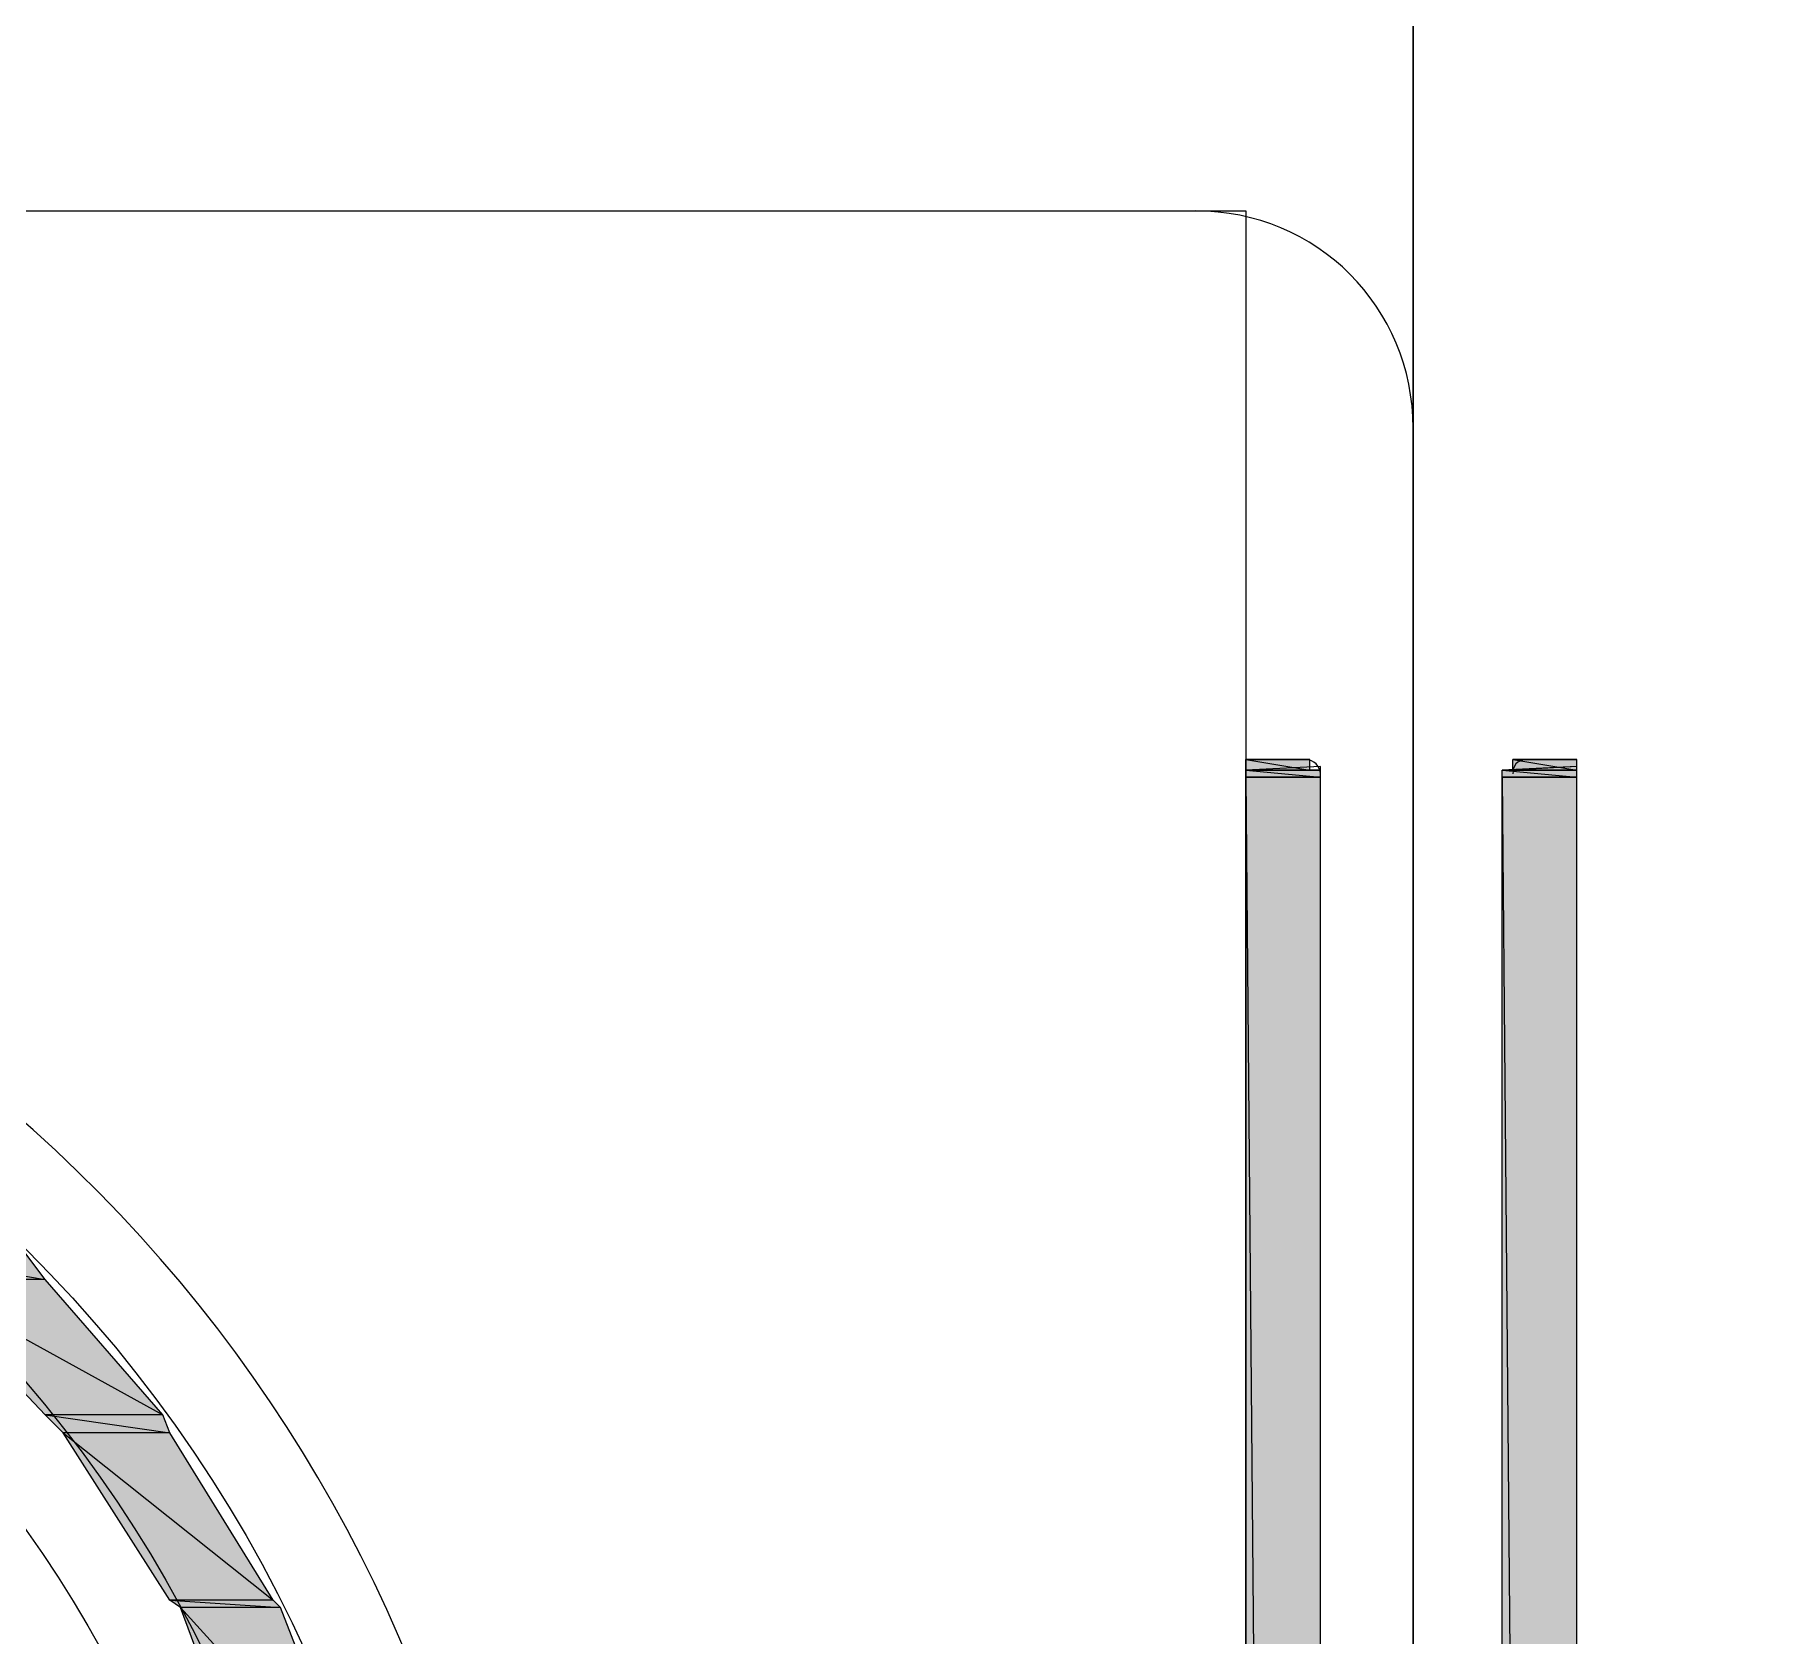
# Model space of a CAD drawing. Header units: millimetres. Extents: x 53 to 176, y -29 to 32.
# Drawn here: x 121.12 to 121.798, y -10.025 to -9.397 of the extents above; entities that cross this region are included whole.
import ezdxf

# ---------------------------------------------------------------- set-up
doc = ezdxf.new("R2010")
doc.units = ezdxf.units.MM
doc.layers.add('15 - Quadro de medição', color=6, linetype='Continuous')

msp = doc.modelspace()

# ---------------------------------------------------------------- hatches: boundary and pattern name
at = {"layer": '15 - Quadro de medição', "true_color": 0x000007}
h = msp.add_hatch(color=7, dxfattribs=at)
h.paths.add_polyline_path([(121.62012, -9.68155), (121.59498, -9.68155)])
h.paths.add_polyline_path([(121.59498, -9.68155), (121.62012, -9.68155)])
h.paths.add_polyline_path([(121.62012, -9.68155), (121.59498, -9.68155)])
h.paths.add_polyline_path([(121.62012, -9.68155), (121.59498, -9.68155), (121.61733, -9.68155)])
h = msp.add_hatch(color=7, dxfattribs=at)
h.paths.add_polyline_path([(121.62012, -9.68155), (121.59498, -9.68155), (121.62012, -9.68574)])
h.paths.add_polyline_path([(121.59498, -9.68155), (121.62012, -9.68574), (121.59498, -9.68574)])
h = msp.add_hatch(color=7, dxfattribs=at)
h.paths.add_polyline_path([(121.62431, -9.68574), (121.59498, -9.68574)])
h.paths.add_polyline_path([(121.59498, -9.68574), (121.62431, -9.68574), (121.62431, -9.68434)])
h.paths.add_polyline_path([(121.62431, -9.68574), (121.62431, -9.68434), (121.59498, -9.68574)])
h.paths.add_polyline_path([(121.62431, -9.68574), (121.59498, -9.68574), (121.62012, -9.68574)])
h = msp.add_hatch(color=7, dxfattribs=at)
h.paths.add_polyline_path([(121.62431, -9.68574), (121.59498, -9.68574), (121.62431, -9.68853)])
h.paths.add_polyline_path([(121.59498, -9.68574), (121.62431, -9.68853), (121.59498, -9.68853)])
h.paths.add_polyline_path([(121.62431, -9.68853), (121.59498, -9.68853)])
h.paths.add_polyline_path([(121.59498, -9.68853), (121.62431, -9.68853)])
h.paths.add_polyline_path([(121.62431, -9.68853), (121.59498, -9.68853)])
h.paths.add_polyline_path([(121.62431, -9.68853), (121.59498, -9.68853)])
h = msp.add_hatch(color=7, dxfattribs=at)
h.paths.add_polyline_path([(121.72488, -9.68155), (121.69974, -9.68155), (121.72488, -9.68574)])
h.paths.add_polyline_path([(121.69974, -9.68155), (121.72488, -9.68574), (121.69974, -9.68574)])
h.paths.add_polyline_path([(121.72488, -9.68574), (121.69974, -9.68574), (121.69555, -9.68574)])
h = msp.add_hatch(color=7, dxfattribs=at)
h.paths.add_polyline_path([(121.69974, -9.68574), (121.72488, -9.68574), (121.72488, -9.68434)])
h.paths.add_polyline_path([(121.72488, -9.68574), (121.72488, -9.68434), (121.69555, -9.68574)])
h.paths.add_polyline_path([(121.72488, -9.68574), (121.69555, -9.68574)])
h = msp.add_hatch(color=7, dxfattribs=at)
h.paths.add_polyline_path([(121.72488, -9.68574), (121.69555, -9.68574), (121.72488, -9.68853)])
h.paths.add_polyline_path([(121.69555, -9.68574), (121.72488, -9.68853), (121.69555, -9.68853)])
h.paths.add_polyline_path([(121.72488, -9.68853), (121.69555, -9.68853)])
h.paths.add_polyline_path([(121.69555, -9.68853), (121.72488, -9.68853)])
h.paths.add_polyline_path([(121.72488, -9.68853), (121.69555, -9.68853)])
h.paths.add_polyline_path([(121.72488, -9.68853), (121.69555, -9.68853)])
h = msp.add_hatch(color=7, dxfattribs=at)
h.paths.add_polyline_path([(121.72488, -9.68155), (121.70253, -9.68155)])
h.paths.add_polyline_path([(121.70253, -9.68155), (121.72488, -9.68155)])
h.paths.add_polyline_path([(121.72488, -9.68155), (121.70253, -9.68155)])
h.paths.add_polyline_path([(121.72488, -9.68155), (121.70253, -9.68155), (121.69974, -9.68155)])
h = msp.add_hatch(color=7, dxfattribs=at)
h.paths.add_polyline_path([(121.62431, -9.68853), (121.59498, -9.68853), (121.62431, -13.03237)])
h.paths.add_polyline_path([(121.59498, -9.68853), (121.62431, -13.03237), (121.59498, -13.03237)])
h = msp.add_hatch(color=7, dxfattribs=at)
h.paths.add_polyline_path([(121.72488, -9.68853), (121.69555, -9.68853), (121.72488, -13.03237)])
h.paths.add_polyline_path([(121.69555, -9.68853), (121.72488, -13.03237), (121.69555, -13.03237)])
h = msp.add_hatch(color=7, dxfattribs=at)
h.paths.add_polyline_path([(121.11589, -9.8743), (121.05863, -9.8743), (121.12427, -9.88548)])
h.paths.add_polyline_path([(121.05863, -9.8743), (121.12427, -9.88548), (121.07399, -9.88548)])
h = msp.add_hatch(color=7, dxfattribs=at)
h.paths.add_polyline_path([(121.12427, -9.88548), (121.07399, -9.88548), (121.17037, -9.93855)])
h.paths.add_polyline_path([(121.07399, -9.88548), (121.17037, -9.93855), (121.12427, -9.93855)])
h = msp.add_hatch(color=7, dxfattribs=at)
h.paths.add_polyline_path([(121.17037, -9.93855), (121.12427, -9.93855), (121.17316, -9.94554)])
h.paths.add_polyline_path([(121.12427, -9.93855), (121.17316, -9.94554), (121.13126, -9.94554)])
h = msp.add_hatch(color=7, dxfattribs=at)
h.paths.add_polyline_path([(121.17316, -9.94554), (121.13126, -9.94554), (121.21367, -10.01118)])
h.paths.add_polyline_path([(121.13126, -9.94554), (121.21367, -10.01118), (121.17316, -10.01118)])
h = msp.add_hatch(color=7, dxfattribs=at)
h.paths.add_polyline_path([(121.21367, -10.01118), (121.17316, -10.01118), (121.21646, -10.01398)])
h.paths.add_polyline_path([(121.17316, -10.01118), (121.21646, -10.01398), (121.17735, -10.01398)])
h = msp.add_hatch(color=7, dxfattribs=at)
h.paths.add_polyline_path([(121.21646, -10.01398), (121.17735, -10.01398), (121.24579, -10.0894)])
h.paths.add_polyline_path([(121.17735, -10.01398), (121.24579, -10.0894), (121.20529, -10.0894)])

# ---------------------------------------------------------------- linework, layer by layer
at = {"layer": '15 - Quadro de medição', "color": 7, "linetype": 'Continuous', "lineweight": 20, "true_color": 0x000007}
for points in [[(119.80713, -9.32817), (121.66063, -9.32817), (121.66063, -13.03237), (119.80713, -13.03237)], [(121.66063, -9.32817), (123.51273, -9.32817), (123.51273, -13.03237), (121.66063, -13.03237)]]:
    msp.add_lwpolyline(points, close=True, dxfattribs=at)
for points in [[(119.87976, -9.46645), (121.59498, -9.46645), (121.59498, -13.03237), (119.87278, -13.03237), (119.87138, -13.03098), (119.80713, -13.03237)], [(119.89373, -9.46645), (121.57403, -9.46645), (121.57403, -9.46645)], [(121.66063, -9.55305), (121.66063, -13.03237), (119.80713, -13.03237), (119.80713, -9.55305)], [(121.61733, -9.68155), (121.59498, -9.68155), (121.59498, -9.68155)], [(121.70253, -9.68155), (121.72488, -9.68155), (121.72488, -9.68155)], [(121.59498, -13.03237), (121.62431, -13.03237), (121.62431, -9.68853)], [(121.72488, -13.03237), (121.69555, -13.03237), (121.69555, -9.68853)]]:
    msp.add_lwpolyline(points, dxfattribs=at)
at = {"layer": '15 - Quadro de medição', "color": 7, "linetype": 'Continuous', "lineweight": -2, "true_color": 0x000007}
for points in [[(121.59498, -9.68155), (121.61733, -9.68155), (121.61733, -9.68155)], [(121.61733, -9.68155), (121.61733, -9.68155), (121.59498, -9.68155)], [(121.62012, -9.68155), (121.59498, -9.68155)], [(121.59498, -9.68155), (121.62012, -9.68155), (121.62012, -9.68155)], [(121.62012, -9.68155), (121.62012, -9.68155), (121.59498, -9.68155)], [(121.62012, -9.68155), (121.59498, -9.68155), (121.61733, -9.68155)], [(121.62012, -9.68155), (121.59498, -9.68155), (121.62012, -9.68574)], [(121.59498, -9.68155), (121.62012, -9.68574), (121.59498, -9.68574)], [(121.59498, -9.68574), (121.62431, -9.68574), (121.62431, -9.68434)], [(121.62431, -9.68574), (121.62431, -9.68434), (121.59498, -9.68574)], [(121.62431, -9.68574), (121.59498, -9.68574)], [(121.62431, -9.68574), (121.59498, -9.68574), (121.62012, -9.68574)], [(121.62431, -9.68574), (121.59498, -9.68574), (121.62431, -9.68853)], [(121.59498, -9.68574), (121.62431, -9.68853), (121.59498, -9.68853)], [(121.72488, -9.68574), (121.72488, -9.68434), (121.69555, -9.68574)], [(121.72488, -9.68574), (121.69974, -9.68574), (121.69555, -9.68574)], [(121.72488, -9.68574), (121.69555, -9.68574)], [(121.72488, -9.68574), (121.69555, -9.68574), (121.72488, -9.68853)], [(121.69555, -9.68574), (121.72488, -9.68853), (121.69555, -9.68853)], [(121.72488, -9.68155), (121.70253, -9.68155), (121.69974, -9.68155)], [(121.69974, -9.68155), (121.72488, -9.68155), (121.72488, -9.68155)], [(121.72488, -9.68155), (121.72488, -9.68155), (121.69974, -9.68155)], [(121.72488, -9.68155), (121.69974, -9.68155), (121.72488, -9.68574)], [(121.69974, -9.68155), (121.72488, -9.68574), (121.69974, -9.68574)], [(121.69974, -9.68574), (121.72488, -9.68574), (121.72488, -9.68434)], [(121.72488, -9.68155), (121.70253, -9.68155)], [(121.70253, -9.68155), (121.72488, -9.68155), (121.72488, -9.68155)], [(121.72488, -9.68155), (121.72488, -9.68155), (121.70253, -9.68155)], [(121.62431, -9.68853), (121.59498, -9.68853)], [(121.59498, -9.68853), (121.62431, -9.68853), (121.62431, -9.68853)], [(121.62431, -9.68853), (121.62431, -9.68853), (121.59498, -9.68853)], [(121.62431, -9.68853), (121.59498, -9.68853)], [(121.62431, -9.68853), (121.59498, -9.68853), (121.62431, -13.03237)], [(121.59498, -9.68853), (121.62431, -13.03237), (121.59498, -13.03237)], [(121.72488, -9.68853), (121.69555, -9.68853)], [(121.69555, -9.68853), (121.72488, -9.68853), (121.72488, -9.68853)], [(121.72488, -9.68853), (121.72488, -9.68853), (121.69555, -9.68853)], [(121.72488, -9.68853), (121.69555, -9.68853)], [(121.72488, -9.68853), (121.69555, -9.68853), (121.72488, -13.03237)], [(121.69555, -9.68853), (121.72488, -13.03237), (121.69555, -13.03237)], [(121.11589, -9.8743), (121.05863, -9.8743), (121.12427, -9.88548)], [(121.05863, -9.8743), (121.12427, -9.88548), (121.07399, -9.88548)], [(121.12427, -9.88548), (121.07399, -9.88548), (121.17037, -9.93855)], [(121.07399, -9.88548), (121.17037, -9.93855), (121.12427, -9.93855)], [(121.17037, -9.93855), (121.12427, -9.93855), (121.17316, -9.94554)], [(121.12427, -9.93855), (121.17316, -9.94554), (121.13126, -9.94554)], [(121.17316, -9.94554), (121.13126, -9.94554), (121.21367, -10.01118)], [(121.13126, -9.94554), (121.21367, -10.01118), (121.17316, -10.01118)], [(121.21367, -10.01118), (121.17316, -10.01118), (121.21646, -10.01398)], [(121.17316, -10.01118), (121.21646, -10.01398), (121.17735, -10.01398)], [(121.21646, -10.01398), (121.17735, -10.01398), (121.24579, -10.0894)], [(121.17735, -10.01398), (121.24579, -10.0894), (121.20529, -10.0894)]]:
    msp.add_lwpolyline(points, close=True, dxfattribs=at)
at = {"layer": '15 - Quadro de medição', "color": 7, "linetype": 'Continuous', "lineweight": 20, "true_color": 0x000007}
for points in [[(121.66063, -9.55165), (121.66063, -9.50416), (121.62292, -9.46645), (121.57543, -9.46645)], [(121.62431, -9.68714), (121.62431, -9.68434), (121.62152, -9.68155), (121.61873, -9.68155)], [(121.70532, -9.68155), (121.70113, -9.68155), (121.69974, -9.68434), (121.69974, -9.68714)]]:
    msp.add_open_spline(points, degree=3, dxfattribs=at)
for points in [[(121.27373, -10.25143), (121.27373, -9.95671), (121.03488, -9.71787), (120.73877, -9.71787), (120.73877, -9.71787), (120.44405, -9.71787), (120.20521, -9.95671), (120.20521, -10.25143), (120.20521, -10.25143), (120.20521, -10.54754), (120.44405, -10.78639), (120.73877, -10.78639), (120.73877, -10.78639), (121.03488, -10.78639), (121.27373, -10.54754), (121.27373, -10.25143)], [(120.47757, -9.7444), (120.24432, -9.86592), (120.1228, -10.12991), (120.18565, -10.38691), (120.18565, -10.38691), (120.24711, -10.64252), (120.47618, -10.8227), (120.73877, -10.8227), (120.73877, -10.8227), (121.00276, -10.8227), (121.23182, -10.64252), (121.29328, -10.38691), (121.29328, -10.38691), (121.35614, -10.12991), (121.23462, -9.86592), (120.99996, -9.7444)], [(121.23741, -10.25143), (121.23741, -9.97627), (121.01533, -9.75278), (120.73877, -9.75278), (120.73877, -9.75278), (120.46361, -9.75278), (120.24012, -9.97627), (120.24012, -10.25143), (120.24012, -10.25143), (120.24012, -10.52799), (120.46361, -10.75007), (120.73877, -10.75007), (120.73877, -10.75007), (121.01533, -10.75007), (121.23741, -10.52799), (121.23741, -10.25143)], [(121.20249, -10.25143), (121.20249, -9.99582), (120.99437, -9.7891), (120.73877, -9.7891), (120.73877, -9.7891), (120.48316, -9.7891), (120.27644, -9.99582), (120.27644, -10.25143), (120.27644, -10.25143), (120.27644, -10.50703), (120.48316, -10.71515), (120.73877, -10.71515), (120.73877, -10.71515), (120.99437, -10.71515), (121.20249, -10.50703), (121.20249, -10.25143)]]:
    msp.add_open_spline(points, degree=3, knots=[0, 0, 0, 0, 0.0625, 0.0625, 0.0625, 0.062501, 0.125, 0.125, 0.125, 0.125001, 0.1875, 0.1875, 0.1875, 0.187501, 1, 1, 1, 1], dxfattribs=at)

doc.saveas('drawing.dxf')
